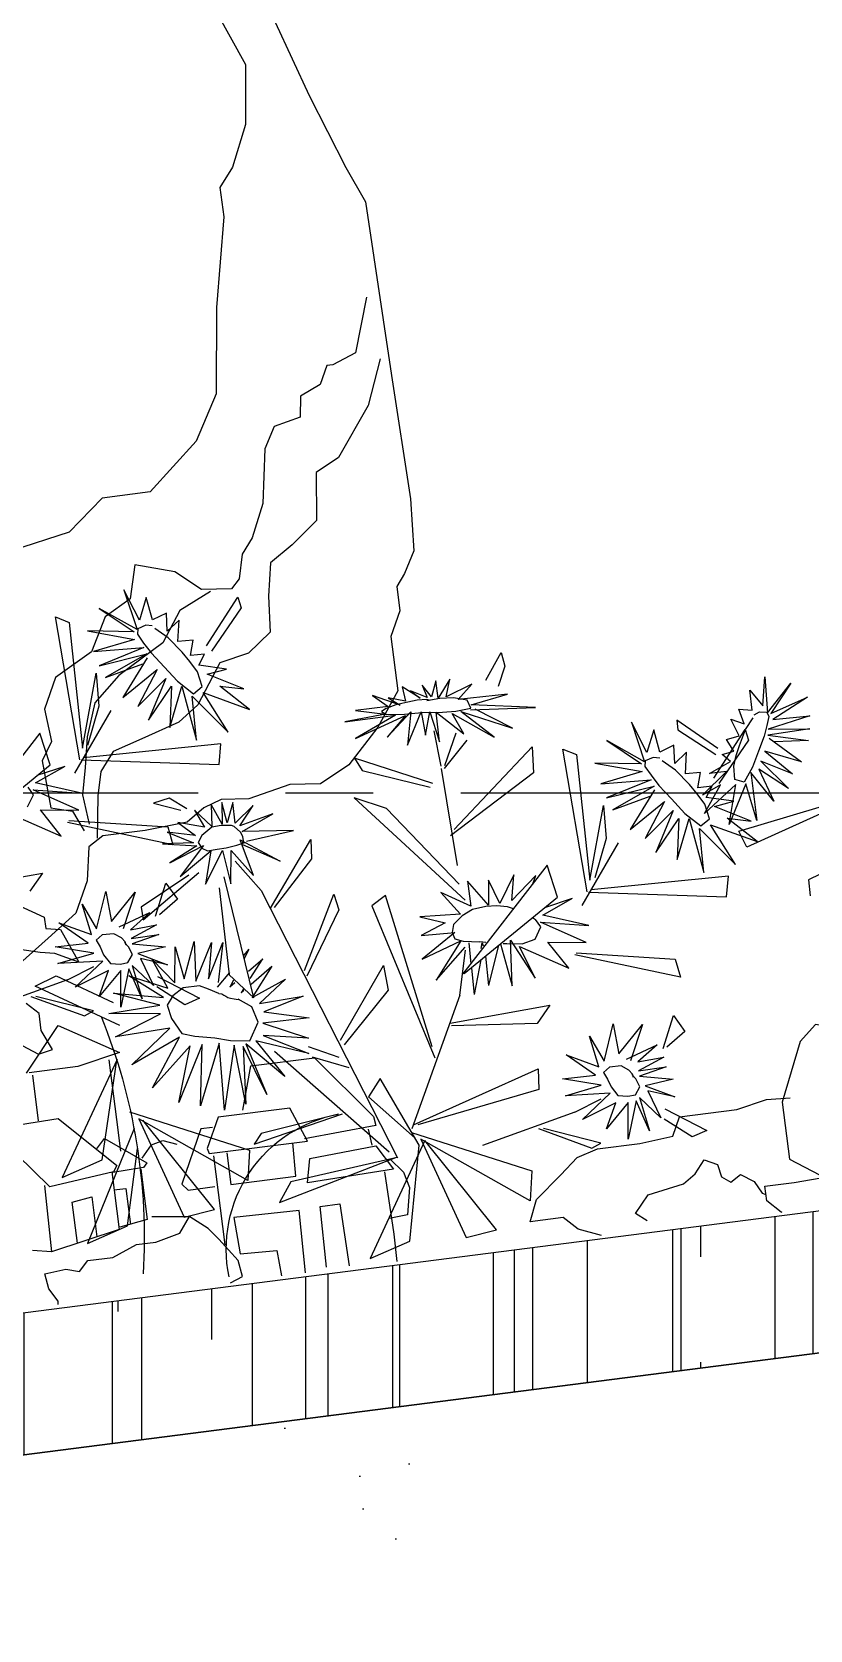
# Model space of a CAD drawing. Header units: inches. Extents: x 50027 to 54188, y -4291 to 1318.
# Drawn here: x 51527.34 to 51538.45, y -132.72 to -109.91 of the extents above; entities that cross this region are included whole.
import ezdxf

# ---------------------------------------------------------------- set-up
doc = ezdxf.new("R2010")
doc.units = ezdxf.units.IN
doc.linetypes.add('CENTER', pattern=[2, 1.25, -0.25, 0.25, -0.25])
doc.layers.add('3', color=7, linetype='Continuous', true_color=0x61993b)
doc.layers.add('4', color=7, linetype='Continuous', true_color=0x637d96)
for name, color, linetype in [('A-TYP-ST-Hatch', 8, 'Continuous'), ('AR-FLOWER', 93, 'Continuous'), ('BH', 3, 'Continuous'), ('ROAD CL', 251, 'CENTER'), ('SECTION', 8, 'Continuous')]:
    doc.layers.add(name, color=color, linetype=linetype)

# ---------------------------------------------------------------- blocks, each defined once
blk = doc.blocks.new('A$C054A269F')
at = {"layer": '3'}
for points in [[(422.53, 186.65), (419.27, 178.5), (412.74, 169.81), (408.39, 167.63), (407.3, 158.94), (402.41, 155.13), (398.05, 152.41), (396.97, 146.43), (396.42, 139.91), (392.07, 136.65), (386.63, 135.56), (381.74, 128.5), (377.93, 125.78), (370.86, 123.61), (365.42, 121.98), (362.7, 118.71), (361.61, 114.37), (360.52, 106.76)], [(386.63, 148.61), (380.65, 145.89), (376.84, 140.46), (368.14, 135.56), (363.24, 131.22), (361.07, 125.24), (359.98, 119.8), (358.89, 114.91), (359.44, 109.47)], [(345.01, 96.36), (349.2, 93.75), (349.2, 91.66), (351.81, 91.13), (354.42, 84.86), (350.24, 86.95), (347.63, 87.48), (343.97, 88.52)], [(341.35, 71.81), (345.01, 69.19), (347.63, 69.72), (346.06, 73.37), (346.06, 76.51), (343.97, 78.6)], [(342.4, 66.06), (349.2, 73.89), (359.65, 67.63), (351.81, 66.06), (342.92, 66.06)], [(343.45, 65.54), (343.45, 57.18)], [(357.56, 66.58), (357.56, 55.61), (357.56, 49.87)], [(380.55, 54.43), (382.99, 62.22), (394.68, 62.22), (403.93, 50.3), (404.17, 48.59), (391.02, 47.86)], [(332.37, 49.44), (335.88, 56.8), (347.1, 57.15), (356.56, 47.34), (355.86, 46.29), (344.01, 45.01), (336.22, 54.88), (333.07, 48.04)], [(488.38, 29.16), (487.99, 40.03), (488.38, 55.93), (485.66, 56.71), (482.55, 53.99), (477.9, 43.52), (477.9, 33.04), (482.94, 29.55), (486.82, 29.16)], [(375.93, 53.7), (373.25, 48.35), (373.49, 47.38), (391.51, 47.38), (389.08, 53.7), (375.93, 53.7)], [(376.66, 47.13), (376.66, 41.29), (388.59, 41.29), (388.83, 47.38)], [(343.06, 45.43), (342.81, 33.26)], [(391.51, 44.21), (403.69, 44.94), (406.36, 40.32), (390.54, 39.83), (391.51, 44.21)], [(347.68, 34.24), (347.68, 41.78), (351.34, 42.27), (351.34, 34.97)], [(355.48, 43), (357.67, 43), (357.67, 36.43)], [(404.66, 40.08), (404.9, 28.64), (404.79, 23.63)], [(388.13, 23.68), (388.39, 35.05), (376.49, 35.31), (376.75, 28.59), (383.47, 28.34), (383.73, 23.68)], [(392.01, 24.2), (392.27, 35.31), (395.89, 35.31), (396.14, 23.94)]]:
    blk.add_lwpolyline(points, dxfattribs=at)
at = {"layer": '4'}
for points in [[(409.09, 256.74), (415.73, 235.72), (420.71, 221.89), (423.48, 215.25), (424.17, 183.38), (424.73, 160.7), (424.17, 151.29), (421.96, 147.42), (420.3, 145.21), (420.3, 140.78), (418.08, 136.36), (418.08, 126.4), (413.66, 120.32), (407.57, 114.23), (402.03, 111.46), (396.49, 112.02), (388.74, 110.36), (383.76, 110.91), (380.44, 109.81), (377.12, 107.59), (369.37, 107.04), (361.62, 107.04), (358.85, 105.38), (357.74, 99.29), (354.98, 93.76), (349.44, 89.89), (340.58, 83.81)], [(386.78, 291.95), (388.8, 278.47), (394.87, 267.01), (400.95, 252.85), (404.99, 242.74), (403.64, 231.96), (400.27, 224.54), (397.57, 221.17), (397.57, 215.78), (394.2, 199.6), (392.18, 184.1), (387.46, 176.01), (378.01, 167.93), (369.24, 167.93), (362.5, 162.53), (351.71, 160.51), (342.26, 161.86), (333.5, 153.77), (331.47, 138.94), (333.5, 128.83), (335.52, 120.74), (326.08, 111.31)], [(421.44, 198.07), (418.18, 188.29), (413.83, 186.65), (412.74, 186.65), (411.11, 183.39), (407.3, 181.76), (406.76, 177.96), (401.86, 176.87), (399.69, 173.07), (398.05, 163.28), (395.33, 157.3), (393.16, 154.59), (392.07, 150.24), (390.44, 148.61), (385, 149.15), (380.65, 152.96), (373.58, 155.13), (371.95, 149.15), (367.05, 146.43), (363.79, 140.46), (356.72, 136.65), (354, 131.22), (354.54, 125.24), (352.37, 121.98), (352.91, 113.28), (356.72, 112.19), (358.35, 108.39)], [(353.28, 50.78), (354.99, 52.49), (362.05, 47.13), (361.32, 46.4), (355.72, 46.16)], [(361.32, 48.11), (363.27, 50.3), (365.46, 50.78), (367.89, 49.81)], [(374.71, 52), (372.52, 52), (367.89, 42.51), (368.87, 41.29), (373.74, 41.29)], [(374.22, 46.89), (374.22, 30.59)], [(402.71, 48.11), (402.96, 45.19)], [(355.51, 46.29), (355.51, 35.78), (342.81, 33.26)], [(360.83, 46.16), (360.83, 36.91), (355.72, 36.18)], [(442.28, 23.63), (438.21, 25.32), (435.81, 27.72), (429.72, 27.72), (431.38, 31.59), (436.37, 35.47), (439.69, 38.23), (443.56, 39.34), (451.31, 39.34), (457.4, 39.89), (459.06, 43.21), (469.58, 43.21), (475.12, 44.32), (479.42, 44.08)], [(405.88, 42.27), (408.07, 39.59), (408.8, 36.67), (407.82, 31.8), (404.42, 31.56)], [(342.8, 23.63), (342.89, 24.22), (341.49, 26.67), (341.14, 29.47), (344.99, 29.83), (347.45, 29.12), (349.2, 30.88), (353.76, 30.88), (358.32, 32.63), (361.82, 32.63), (366.38, 33.68), (368.48, 36.48)], [(374.37, 23.63), (376.69, 24.47), (376.27, 27.46), (373.27, 31.74), (371.56, 33.88), (368.56, 36.44), (361.71, 37.3)], [(450.86, 25.22), (448.92, 26.78), (451.64, 29.88), (458.24, 31.04), (460.57, 32.59), (462.51, 34.92), (464.84, 33.76), (465.23, 31.43), (466.78, 30.27), (468.72, 31.43), (471.05, 29.88), (472.21, 27.55), (472.85, 27.27)], [(342.81, 33.26), (339.41, 33.99)], [(472.85, 28.78), (478.22, 28.76), (486.39, 29.12), (493.42, 29.94), (496.14, 31.1), (501.96, 31.88), (505.07, 31.88), (506.62, 30.33), (506.23, 27.23), (503.18, 23.63)], [(475.37, 23.63), (475.18, 23.73), (472.85, 26.06), (472.85, 28.78)]]:
    blk.add_lwpolyline(points, dxfattribs=at)
blk = doc.blocks.new('FLOWER1')
at = {"color": 221, "linetype": 'Continuous'}
for p, q in [((350.05, 228.81, -66458.41), (354.11, 240.45, -66458.41)), ((354.11, 240.45, -66458.41), (351.32, 225.5, -66458.41)), ((345.33, 228.26, -66458.41), (346.45, 236.55, -66458.41)), ((346.45, 236.55, -66458.41), (350.05, 228.81, -66458.41)), ((351.32, 225.5, -66458.41), (363.87, 235.01, -66458.41)), ((363.87, 235.01, -66458.41), (352.53, 224.9, -66458.41)), ((335.72, 226.86, -66458.41), (340.56, 223.46, -66458.41)), ((337.25, 219.19, -66458.41), (335.72, 226.86, -66458.41)), ((339.94, 230.03, -66458.41), (345.33, 228.26, -66458.41)), ((340.56, 223.46, -66458.41), (339.94, 230.03, -66458.41)), ((352.53, 224.9, -66458.41), (369.26, 227.5, -66458.41)), ((369.26, 227.5, -66458.41), (352.71, 222.12, -66458.41)), ((352.71, 222.12, -66458.41), (368.13, 219.77, -66458.41)), ((331.75, 218.95, -66458.41), (337.25, 219.19, -66458.41)), ((333.49, 213.54, -66458.41), (331.75, 218.95, -66458.41)), ((349, 216.28, -66458.41), (365.04, 209.84, -66458.41)), ((366.71, 214.39, -66458.41), (349, 216.28, -66458.41)), ((349.14, 214.94, -66458.41), (359.8, 201.88, -66458.41)), ((368.13, 219.77, -66458.41), (349.82, 218.77, -66458.41)), ((349.82, 218.77, -66458.41), (366.71, 214.39, -66458.41)), ((321.16, 206.95, -66458.41), (330.94, 209.66, -66458.41)), ((328.28, 213.42, -66458.41), (333.49, 213.54, -66458.41)), ((330.94, 209.66, -66458.41), (328.28, 213.42, -66458.41)), ((346.05, 210.23, -66458.41), (354.85, 197.91, -66458.41)), ((359.8, 201.88, -66458.41), (346.05, 210.23, -66458.41)), ((365.04, 209.84, -66458.41), (350.98, 212.94, -66458.41)), ((315.96, 198.99, -66458.41), (328.33, 206.01, -66458.41)), ((328.33, 206.01, -66458.41), (321.16, 206.95, -66458.41)), ((338.1, 202.95, -66458.41), (335.42, 182.83, -66458.41)), ((344.41, 188.8, -66458.41), (338.1, 202.95, -66458.41)), ((341.73, 203.51, -66458.41), (344.41, 188.8, -66458.41)), ((351.68, 192.39, -66458.41), (341.73, 203.51, -66458.41)), ((343.41, 206.57, -66458.41), (351.68, 192.39, -66458.41)), ((354.85, 197.91, -66458.41), (343.41, 206.57, -66458.41)), ((314.83, 191.31, -66458.41), (324.43, 201.19, -66458.41)), ((330.74, 199.67, -66458.41), (314.83, 191.31, -66458.41)), ((324.43, 201.19, -66458.41), (315.96, 198.99, -66458.41)), ((323.68, 184.21, -66458.41), (330.74, 199.67, -66458.41)), ((334.88, 198.92, -66458.41), (323.68, 184.21, -66458.41)), ((335.42, 182.83, -66458.41), (334.88, 198.92, -66458.41)), ((241.49, 192.28, -66458.41), (246.59, 186.06, -66458.41)), ((243.58, 186.15, -66458.41), (241.49, 192.28, -66458.41)), ((246.52, 192.39, -66458.41), (248.86, 186.89, -66458.41)), ((246.59, 186.06, -66458.41), (246.52, 192.39, -66458.41)), ((248.86, 186.89, -66458.41), (251.61, 191.53, -66458.41)), ((251.61, 191.53, -66458.41), (250.44, 186.82, -66458.41)), ((252.98, 186.98, -66458.41), (258.9, 191.91, -66458.41)), ((258.9, 191.91, -66458.41), (258.48, 186.61, -66458.41)), ((233.84, 189.41, -66458.41), (243.58, 186.15, -66458.41)), ((239.47, 184.58, -66458.41), (233.84, 189.41, -66458.41)), ((250.44, 186.82, -66458.41), (256.11, 190.11, -66458.41)), ((256.11, 190.11, -66458.41), (252.98, 186.98, -66458.41)), ((258.48, 186.61, -66458.41), (264.48, 188.66, -66458.41)), ((260.6, 185.47, -66458.41), (269.99, 190.21, -66458.41)), ((264.48, 188.66, -66458.41), (260.6, 185.47, -66458.41)), ((269.99, 190.21, -66458.41), (264.91, 185.52, -66458.41)), ((264.91, 185.52, -66458.41), (276.83, 185.75, -66458.41)), ((276.83, 185.75, -66458.41), (266.24, 182.97, -66458.41)), ((212.06, 177.88, -66458.41), (235.05, 182.04, -66458.41)), ((235.48, 180.3, -66458.41), (212.06, 177.88, -66458.41)), ((221.37, 171.61, -66458.41), (233.86, 180.37, -66458.41)), ((239.1, 180.12, -66458.41), (221.37, 171.61, -66458.41)), ((221.42, 184.06, -66458.41), (239.47, 184.58, -66458.41)), ((235.05, 182.04, -66458.41), (221.42, 184.06, -66458.41)), ((228.41, 169.36, -66458.41), (239.1, 180.12, -66458.41)), ((242.35, 179.86, -66458.41), (228.41, 169.36, -66458.41)), ((247.95, 181.13, -66458.41), (239.05, 172.05, -66458.41)), ((239.05, 172.05, -66458.41), (242.35, 179.86, -66458.41)), ((248.26, 170.39, -66458.41), (247.95, 181.13, -66458.41)), ((250.28, 181.59, -66458.41), (248.26, 170.39, -66458.41)), ((252.98, 173.41, -66458.41), (250.28, 181.59, -66458.41)), ((253.37, 181.97, -66458.41), (252.98, 173.41, -66458.41)), ((259.9, 170.73, -66458.41), (253.37, 181.97, -66458.41)), ((266.78, 174.53, -66458.41), (257.04, 182.54, -66458.41)), ((257.04, 182.54, -66458.41), (259.9, 170.73, -66458.41)), ((259.19, 181.44, -66458.41), (266.78, 174.53, -66458.41)), ((278.25, 175.61, -66458.41), (259.19, 181.44, -66458.41)), ((281.27, 182.23, -66458.41), (262.67, 182.04, -66458.41)), ((262.67, 182.04, -66458.41), (278.25, 175.61, -66458.41)), ((266.24, 182.97, -66458.41), (281.27, 182.23, -66458.41)), ((394.35, 178.1, -66458.41), (383.9, 180.02, -66458.41)), ((395.4, 175.42, -66458.41), (383.9, 180.02, -66458.41)), ((379.39, 169.51, -66458.41), (395.4, 175.42, -66458.41)), ((396.52, 173.08, -66458.41), (379.39, 169.51, -66458.41)), ((381.16, 163.54, -66458.41), (396.52, 173.08, -66458.41)), ((169.57, 155.8, -66458.41), (170.69, 164.09, -66458.41)), ((170.69, 164.09, -66458.41), (174.29, 156.35, -66458.41)), ((174.29, 156.35, -66458.41), (178.34, 167.99, -66458.41)), ((178.34, 167.99, -66458.41), (175.56, 153.05, -66458.41)), ((175.56, 153.05, -66458.41), (188.11, 162.55, -66458.41)), ((188.11, 162.55, -66458.41), (176.77, 152.45, -66458.41)), ((394.93, 165.54, -66458.41), (381.16, 163.54, -66458.41)), ((388.72, 155.09, -66458.41), (394.93, 165.54, -66458.41)), ((405.38, 165.28, -66458.41), (388.72, 155.09, -66458.41)), ((164.18, 157.57, -66458.41), (169.57, 155.8, -66458.41)), ((164.8, 151, -66458.41), (164.18, 157.57, -66458.41)), ((318.3, 156.67, -66458.41), (325.63, 151.22, -66458.41)), ((324.07, 150.03, -66458.41), (318.3, 156.67, -66458.41)), ((325.5, 158.72, -66458.41), (328.48, 151.68, -66458.41)), ((325.63, 151.22, -66458.41), (325.5, 158.72, -66458.41)), ((328.48, 151.68, -66458.41), (329.36, 159.2, -66458.41)), ((329.36, 159.2, -66458.41), (330.41, 151.45, -66458.41)), ((330.41, 151.45, -66458.41), (333.36, 159, -66458.41)), ((333.36, 159, -66458.41), (334.16, 151.09, -66458.41)), ((334.16, 151.09, -66458.41), (339.64, 157.81, -66458.41)), ((339.64, 157.81, -66458.41), (336.85, 151.21, -66458.41)), ((159.96, 154.4, -66458.41), (164.8, 151, -66458.41)), ((161.49, 146.74, -66458.41), (159.96, 154.4, -66458.41)), ((176.77, 152.45, -66458.41), (193.5, 155.05, -66458.41)), ((193.5, 155.05, -66458.41), (176.95, 149.66, -66458.41)), ((311.67, 152.7, -66458.41), (324.07, 150.03, -66458.41)), ((323.53, 147.8, -66458.41), (311.67, 152.7, -66458.41)), ((336.85, 151.21, -66458.41), (346.18, 154.26, -66458.41)), ((346.18, 154.26, -66458.41), (340.46, 148.74, -66458.41)), ((340.46, 148.74, -66458.41), (350.55, 151.24, -66458.41)), ((350.55, 151.24, -66458.41), (341.59, 146.21, -66458.41)), ((155.99, 146.5, -66458.41), (161.49, 146.74, -66458.41)), ((157.72, 141.09, -66458.41), (155.99, 146.5, -66458.41)), ((192.37, 147.32, -66458.41), (174.06, 146.32, -66458.41)), ((174.06, 146.32, -66458.41), (190.95, 141.94, -66458.41)), ((176.95, 149.66, -66458.41), (192.37, 147.32, -66458.41)), ((305.09, 145.62, -66458.41), (323.53, 147.8, -66458.41)), ((322.43, 144.08, -66458.41), (305.09, 145.62, -66458.41)), ((324.62, 144.9, -66458.41), (311.29, 135.29, -66458.41)), ((321.65, 131.43, -66458.41), (324.62, 144.9, -66458.41)), ((352.77, 147.31, -66458.41), (340.49, 144.87, -66458.41)), ((340.49, 144.87, -66458.41), (351.11, 140.1, -66458.41)), ((341.59, 146.21, -66458.41), (352.77, 147.31, -66458.41)), ((152.52, 140.96, -66458.41), (157.72, 141.09, -66458.41)), ((155.17, 137.21, -66458.41), (152.52, 140.96, -66458.41)), ((173.24, 143.83, -66458.41), (189.27, 137.38, -66458.41)), ((190.95, 141.94, -66458.41), (173.24, 143.83, -66458.41)), ((173.38, 142.49, -66458.41), (184.04, 129.42, -66458.41)), ((189.27, 137.38, -66458.41), (175.22, 140.49, -66458.41)), ((311.29, 135.29, -66458.41), (323.98, 142.98, -66458.41)), ((328.37, 141.55, -66458.41), (321.65, 131.43, -66458.41)), ((323.93, 143.59, -66458.41), (323.49, 144.39, -66458.41)), ((330.19, 129.62, -66458.41), (328.37, 141.55, -66458.41)), ((331.57, 141.94, -66458.41), (330.19, 129.62, -66458.41)), ((339.3, 130.75, -66458.41), (331.57, 141.94, -66458.41)), ((335.73, 142.4, -66458.41), (339.3, 130.75, -66458.41)), ((348, 134.69, -66458.41), (335.73, 142.4, -66458.41)), ((338.07, 144.73, -66458.41), (348, 134.69, -66458.41)), ((351.11, 140.1, -66458.41), (338.07, 144.73, -66458.41)), ((140.2, 126.54, -66458.41), (152.57, 133.55, -66458.41)), ((145.4, 134.49, -66458.41), (155.17, 137.21, -66458.41)), ((152.57, 133.55, -66458.41), (145.4, 134.49, -66458.41)), ((167.65, 134.12, -66458.41), (175.92, 119.94, -66458.41)), ((179.09, 125.45, -66458.41), (167.65, 134.12, -66458.41)), ((170.29, 137.77, -66458.41), (179.09, 125.45, -66458.41)), ((184.04, 129.42, -66458.41), (170.29, 137.77, -66458.41)), ((319.56, 125.66, -66458.41), (327.52, 137.56, -66458.41)), ((139.07, 118.85, -66458.41), (148.66, 128.73, -66458.41)), ((148.66, 128.73, -66458.41), (140.2, 126.54, -66458.41)), ((162.34, 130.49, -66458.41), (159.66, 110.38, -66458.41)), ((168.65, 116.35, -66458.41), (162.34, 130.49, -66458.41)), ((165.97, 131.05, -66458.41), (168.65, 116.35, -66458.41)), ((175.92, 119.94, -66458.41), (165.97, 131.05, -66458.41)), ((365, 131.25, -66458.41), (371.05, 118.73, -66458.41)), ((374.87, 121.87, -66458.41), (365, 131.25, -66458.41)), ((375.48, 132.95, -66458.41), (374.87, 121.87, -66458.41)), ((380.6, 119.98, -66458.41), (375.48, 132.95, -66458.41)), ((384.57, 129.62, -66458.41), (380.6, 119.98, -66458.41)), ((382.76, 118.25, -66458.41), (384.57, 129.62, -66458.41)), ((154.97, 127.22, -66458.41), (139.07, 118.85, -66458.41)), ((147.92, 111.75, -66458.41), (154.97, 127.22, -66458.41)), ((159.12, 126.47, -66458.41), (147.92, 111.75, -66458.41)), ((159.66, 110.38, -66458.41), (159.12, 126.47, -66458.41)), ((360.7, 123.23, -66458.41), (368.52, 118.03, -66458.41)), ((372.4, 119.59, -66458.41), (360.7, 123.23, -66458.41)), ((393.89, 124.1, -66458.41), (382.76, 118.25, -66458.41)), ((384.36, 115.35, -66458.41), (393.89, 124.1, -66458.41)), ((221.74, 114.74, -66458.41), (220.16, 117.54, -66458.41)), ((220.16, 117.54, -66458.41), (230.1, 109.83, -66458.41)), ((228.05, 118.9, -66458.41), (234.54, 109.24, -66458.41)), ((230.1, 109.83, -66458.41), (228.05, 118.9, -66458.41)), ((234.54, 109.24, -66458.41), (237.45, 118.19, -66458.41)), ((237.45, 118.19, -66458.41), (238.63, 109.19, -66458.41)), ((238.63, 109.19, -66458.41), (245.05, 118.87, -66458.41)), ((245.05, 118.87, -66458.41), (245.08, 109.74, -66458.41)), ((245.08, 109.74, -66458.41), (255.21, 116.11, -66458.41)), ((255.21, 116.11, -66458.41), (249.13, 107.39, -66458.41)), ((358.88, 118.48, -66458.41), (368.66, 114.83, -66458.41)), ((368.52, 118.03, -66458.41), (358.88, 118.48, -66458.41)), ((346.16, 110.64, -66458.41), (347.57, 96.37, -66458.41)), ((351.63, 97.75, -66458.41), (346.16, 110.64, -66458.41)), ((368.61, 112.87, -66458.41), (356.69, 110.18, -66458.41)), ((356.69, 110.18, -66458.41), (367.03, 109.09, -66458.41)), ((358.55, 114.93, -66458.41), (368.61, 112.87, -66458.41)), ((368.66, 114.83, -66458.41), (358.55, 114.93, -66458.41)), ((382.78, 111.45, -66458.41), (396.37, 115.65, -66458.41)), ((396.19, 109.46, -66458.41), (382.78, 111.45, -66458.41)), ((396.37, 115.65, -66458.41), (384.36, 115.35, -66458.41)), ((218.59, 105.65, -66458.41), (208.14, 107.57, -66458.41)), ((219.64, 102.96, -66458.41), (208.14, 107.57, -66458.41)), ((249.13, 107.39, -66458.41), (263.91, 108.4, -66458.41)), ((263.91, 108.4, -66458.41), (255.06, 105.01, -66458.41)), ((255.06, 105.01, -66458.41), (264.36, 101.63, -66458.41)), ((329.05, 101.98, -66458.41), (326.78, 105.22, -66458.41)), ((329.1, 103.14, -66458.41), (326.78, 105.22, -66458.41)), ((335.99, 108.9, -66458.41), (339.62, 94.81, -66458.41)), ((342.84, 96.57, -66458.41), (335.99, 108.9, -66458.41)), ((339.96, 109.4, -66458.41), (342.84, 96.57, -66458.41)), ((347.57, 96.37, -66458.41), (339.96, 109.4, -66458.41)), ((353.24, 109.73, -66458.41), (351.63, 97.75, -66458.41)), ((355.21, 96.77, -66458.41), (353.24, 109.73, -66458.41)), ((362.18, 106.33, -66458.41), (355.21, 96.77, -66458.41)), ((367.03, 109.09, -66458.41), (356.89, 103.64, -66458.41)), ((356.89, 103.64, -66458.41), (366.31, 107.2, -66458.41)), ((357.97, 95.16, -66458.41), (362.18, 106.33, -66458.41)), ((366.31, 107.2, -66458.41), (362.95, 96.86, -66458.41)), ((362.95, 96.86, -66458.41), (369.62, 105.13, -66458.41)), ((369.62, 105.13, -66458.41), (367.69, 92.68, -66458.41)), ((378.35, 104.48, -66458.41), (391.23, 100.12, -66458.41)), ((383.05, 95.58, -66458.41), (378.35, 104.48, -66458.41)), ((380, 108.14, -66458.41), (396.19, 109.46, -66458.41)), ((391.23, 100.12, -66458.41), (380, 108.14, -66458.41)), ((203.62, 97.06, -66458.41), (219.64, 102.96, -66458.41)), ((220.76, 100.63, -66458.41), (203.62, 97.06, -66458.41)), ((205.4, 91.09, -66458.41), (220.76, 100.63, -66458.41)), ((264.36, 101.63, -66458.41), (252.14, 101.05, -66458.41)), ((252.14, 101.05, -66458.41), (265.1, 93.11, -66458.41)), ((327.85, 94.61, -66458.41), (322.33, 101.03, -66458.41)), ((328.1, 97.35, -66458.41), (322.33, 101.03, -66458.41)), ((371.38, 101.62, -66458.41), (357.97, 95.16, -66458.41)), ((359.94, 92.03, -66458.41), (371.38, 101.62, -66458.41)), ((367.69, 92.68, -66458.41), (371.02, 104.1, -66458.41)), ((371.02, 104.1, -66458.41), (375.76, 90.72, -66458.41)), ((373.93, 103.89, -66458.41), (383.05, 95.58, -66458.41)), ((375.76, 90.72, -66458.41), (373.93, 103.89, -66458.41)), ((219.17, 93.09, -66458.41), (205.4, 91.09, -66458.41)), ((212.96, 82.63, -66458.41), (219.17, 93.09, -66458.41)), ((229.62, 92.83, -66458.41), (212.96, 82.63, -66458.41)), ((232.52, 95.62, -66458.41), (225.49, 80.76, -66458.41)), ((225.49, 80.76, -66458.41), (229.62, 92.83, -66458.41)), ((234.17, 79.15, -66458.41), (232.52, 95.62, -66458.41)), ((236.25, 94.82, -66458.41), (234.17, 79.15, -66458.41)), ((237.04, 94.34, -66458.41), (242.67, 80.42, -66458.41)), ((242.84, 96.08, -66458.41), (242.6, 94.88, -66458.41)), ((243.38, 93.98, -66458.41), (242.84, 96.08, -66458.41)), ((247.76, 89.08, -66458.41), (247.45, 96.64, -66458.41)), ((253.37, 78.34, -66458.41), (249.09, 94.21, -66458.41)), ((261.2, 84.89, -66458.41), (249.13, 95.28, -66458.41)), ((250.36, 97.79, -66458.41), (261.2, 84.89, -66458.41)), ((265.1, 93.11, -66458.41), (250.36, 97.79, -66458.41)), ((327.81, 92.59, -66458.41), (319.47, 98.03, -66458.41)), ((319.47, 98.03, -66458.41), (328.09, 87.73, -66458.41)), ((333.56, 93.87, -66458.41), (335.63, 92.54, -66458.41)), ((333.99, 94.89, -66458.41), (335.63, 92.54, -66458.41)), ((335.07, 97.77, -66458.41), (340.21, 93.15, -66458.41)), ((377.65, 96.12, -66458.41), (359.94, 92.03, -66458.41)), ((361.67, 89.45, -66458.41), (377.65, 96.12, -66458.41)), ((242.3, 91.11, -66458.41), (242.67, 80.42, -66458.41)), ((244.17, 89.96, -66458.41), (248.23, 77.91, -66458.41)), ((247.83, 87.43, -66458.41), (248.23, 77.91, -66458.41)), ((315.27, 92.6, -66458.41), (325.74, 85.22, -66458.41)), ((328.09, 87.73, -66458.41), (315.27, 92.6, -66458.41)), ((330.74, 90.68, -66458.41), (331.82, 89.98, -66458.41)), ((330.76, 91.22, -66458.41), (331.82, 89.98, -66458.41)), ((380.43, 89.02, -66458.41), (361.67, 89.45, -66458.41)), ((361.81, 86.31, -66458.41), (380.43, 89.02, -66458.41)), ((324.62, 82.04, -66458.41), (308.61, 77.64, -66458.41)), ((309.67, 85.67, -66458.41), (324.62, 82.04, -66458.41)), ((325.74, 85.22, -66458.41), (309.67, 85.67, -66458.41)), ((379.08, 80.27, -66458.41), (361.81, 86.31, -66458.41)), ((308.61, 77.64, -66458.41), (325.55, 77.95, -66458.41)), ((325.55, 77.95, -66458.41), (309.84, 70.36, -66458.41)), ((356.13, 77.04, -66458.41), (374.65, 69.4, -66458.41)), ((368.35, 60.21, -66458.41), (356.13, 77.04, -66458.41)), ((359.15, 80.68, -66458.41), (379.08, 80.27, -66458.41)), ((374.65, 69.4, -66458.41), (359.15, 80.68, -66458.41)), ((309.84, 70.36, -66458.41), (326.04, 73.51, -66458.41)), ((326.04, 73.51, -66458.41), (310.52, 64.8, -66458.41)), ((310.52, 64.8, -66458.41), (328.9, 71.97, -66458.41)), ((328.9, 71.97, -66458.41), (320.21, 57.74, -66458.41)), ((320.21, 57.74, -66458.41), (332.61, 71.37, -66458.41)), ((332.61, 71.37, -66458.41), (327.6, 52.13, -66458.41)), ((327.6, 52.13, -66458.41), (333.79, 70.52, -66458.41)), ((333.79, 70.52, -66458.41), (335.66, 49.66, -66458.41)), ((335.66, 49.66, -66458.41), (336.86, 71.45, -66458.41)), ((336.86, 71.45, -66458.41), (343.61, 48.58, -66458.41)), ((342.24, 72.88, -66458.41), (351.98, 51.37, -66458.41)), ((343.61, 48.58, -66458.41), (342.24, 72.88, -66458.41)), ((348.4, 73.29, -66458.41), (359.63, 53.54, -66458.41)), ((351.98, 51.37, -66458.41), (348.4, 73.29, -66458.41)), ((352.75, 73.44, -66458.41), (368.35, 60.21, -66458.41)), ((359.63, 53.54, -66458.41), (352.75, 73.44, -66458.41)), ((189.24, 58.8, -66458.41), (195.29, 46.28, -66458.41)), ((199.11, 49.41, -66458.41), (189.24, 58.8, -66458.41)), ((199.72, 60.5, -66458.41), (199.11, 49.41, -66458.41)), ((204.84, 47.52, -66458.41), (199.72, 60.5, -66458.41)), ((208.81, 57.17, -66458.41), (204.84, 47.52, -66458.41)), ((207, 45.8, -66458.41), (208.81, 57.17, -66458.41)), ((184.94, 50.77, -66458.41), (192.75, 45.58, -66458.41)), ((196.64, 47.14, -66458.41), (184.94, 50.77, -66458.41)), ((218.12, 51.65, -66458.41), (207, 45.8, -66458.41)), ((208.6, 42.9, -66458.41), (218.12, 51.65, -66458.41)), ((182.79, 42.47, -66458.41), (192.85, 40.41, -66458.41)), ((192.9, 42.37, -66458.41), (182.79, 42.47, -66458.41)), ((183.12, 46.03, -66458.41), (192.9, 42.37, -66458.41)), ((192.75, 45.58, -66458.41), (183.12, 46.03, -66458.41)), ((207.02, 38.99, -66458.41), (220.61, 43.2, -66458.41)), ((220.61, 43.2, -66458.41), (208.6, 42.9, -66458.41)), ((192.85, 40.41, -66458.41), (180.92, 37.72, -66458.41)), ((180.92, 37.72, -66458.41), (191.26, 36.63, -66458.41)), ((191.26, 36.63, -66458.41), (181.13, 31.18, -66458.41)), ((204.23, 35.69, -66458.41), (220.43, 37.01, -66458.41)), ((215.47, 27.67, -66458.41), (204.23, 35.69, -66458.41)), ((220.43, 37.01, -66458.41), (207.02, 38.99, -66458.41)), ((181.13, 31.18, -66458.41), (190.55, 34.75, -66458.41)), ((190.55, 34.75, -66458.41), (187.19, 24.4, -66458.41)), ((187.19, 24.4, -66458.41), (193.86, 32.67, -66458.41)), ((193.86, 32.67, -66458.41), (191.93, 20.23, -66458.41)), ((191.93, 20.23, -66458.41), (195.25, 31.65, -66458.41)), ((195.25, 31.65, -66458.41), (200, 18.27, -66458.41)), ((198.17, 31.43, -66458.41), (207.29, 23.12, -66458.41)), ((200, 18.27, -66458.41), (198.17, 31.43, -66458.41)), ((202.59, 32.03, -66458.41), (215.47, 27.67, -66458.41)), ((207.29, 23.12, -66458.41), (202.59, 32.03, -66458.41))]:
    blk.add_line(p, q, dxfattribs=at)
at = {"color": 86, "linetype": 'Continuous'}
for p, q in [((313.61, 232.19, -66458.41), (312.9, 228.23, -66458.41)), ((327.24, 216.23, -66458.41), (313.61, 232.19, -66458.41)), ((380.03, 234.07, -66458.41), (375.36, 231.43, -66458.41)), ((378.31, 181.6, -66458.41), (380.03, 234.07, -66458.41)), ((312.9, 228.23, -66458.41), (325.73, 214.09, -66458.41)), ((375.36, 231.43, -66458.41), (376.78, 185.64, -66458.41)), ((368.24, 211.9, -66458.41), (368.82, 199.84, -66458.41)), ((376.78, 185.64, -66458.41), (368.24, 211.9, -66458.41)), ((221.64, 199.35, -66458.41), (221.07, 194.26, -66458.41)), ((228.55, 190.17, -66458.41), (221.64, 199.35, -66458.41)), ((364.77, 197.7, -66458.41), (380.9, 177.01, -66458.41)), ((368.82, 199.84, -66458.41), (374.85, 186.31, -66458.41)), ((221.07, 194.26, -66458.41), (224.41, 187.26, -66458.41)), ((389.27, 181.22, -66458.41), (391.41, 193.14, -66458.41)), ((391.41, 193.14, -66458.41), (427.07, 158.31, -66458.41)), ((326.82, 180.38, -66458.41), (376.85, 182.11, -66458.41)), ((328.46, 173, -66458.41), (326.82, 180.38, -66458.41)), ((377.81, 181.43, -66458.41), (328.46, 173, -66458.41)), ((426.49, 158.39, -66458.41), (389.27, 181.22, -66458.41)), ((248.85, 161.54, -66458.41), (249.61, 174.53, -66458.41)), ((238.37, 169.56, -66458.41), (247.86, 160.46, -66458.41)), ((247.47, 161.62, -66458.41), (241.83, 172.79, -66458.41)), ((252.65, 155.72, -66458.41), (279.57, 168.59, -66458.41)), ((279.57, 168.59, -66458.41), (277.46, 163.82, -66458.41)), ((148.56, 154.19), (161.88, 166.42)), ((162.07, 162.96), (149.62, 152.21)), ((161.88, 166.42), (162.07, 162.96)), ((215.2, 163.97, -66458.41), (216.03, 154.52, -66458.41)), ((247.31, 138.15, -66458.41), (215.2, 163.97, -66458.41)), ((277.46, 163.82, -66458.41), (253.81, 154.48, -66458.41)), ((342.29, 158.64, -66458.41), (348.11, 163.44, -66458.41)), ((353.93, 162.38, -66458.41), (344.53, 158.5, -66458.41)), ((348.11, 163.44, -66458.41), (353.93, 162.38, -66458.41)), ((137.85, 159.74, -66458.41), (137.14, 155.78, -66458.41)), ((151.47, 143.77, -66458.41), (137.85, 159.74, -66458.41)), ((204.26, 161.61, -66458.41), (199.59, 158.98, -66458.41)), ((199.59, 158.98, -66458.41), (201.01, 113.19, -66458.41)), ((202.55, 109.14, -66458.41), (204.26, 161.61, -66458.41)), ((248.96, 160.73, -66458.41), (248.02, 125.09, -66458.41)), ((349.05, 146.41, -66458.41), (385.8, 159.6, -66458.41)), ((385.29, 160.32, -66458.41), (350.06, 153.11, -66458.41)), ((137.14, 155.78, -66458.41), (149.96, 141.64, -66458.41)), ((216.03, 154.52, -66458.41), (248.89, 136.07, -66458.41)), ((281.62, 154.36, -66458.41), (246.75, 112.14, -66458.41)), ((270.55, 148.94, -66458.41), (281.62, 154.36, -66458.41)), ((350.06, 153.11, -66458.41), (349.05, 146.41, -66458.41)), ((248.22, 118.27, -66458.41), (270.55, 148.94, -66458.41)), ((192.48, 139.45, -66458.41), (193.06, 127.39, -66458.41)), ((201.01, 113.19, -66458.41), (192.48, 139.45, -66458.41)), ((299.23, 141.61, -66458.41), (299.98, 134.61, -66458.41)), ((317.31, 118.68, -66458.41), (299.23, 141.61, -66458.41)), ((434.04, 141.15, -66458.41), (397.27, 142.71, -66458.41)), ((397.27, 142.71, -66458.41), (402.75, 136.83, -66458.41)), ((299.98, 134.61, -66458.41), (315.71, 118.99, -66458.41)), ((363.49, 120.93, -66458.41), (341.1, 135.28, -66458.41)), ((344.79, 134.81, -66458.41), (363.58, 125.61, -66458.41)), ((101.66, 129.72), (142.99, 117.34)), ((145.16, 123.48), (102.56, 130.2)), ((327.49, 87.56, -66458.41), (332.18, 132.44, -66458.41)), ((334.55, 128.78, -66458.41), (335.24, 96.99, -66458.41)), ((353.44, 133.01, -66458.41), (350.07, 126.69, -66458.41)), ((358.79, 121.63, -66458.41), (353.44, 133.01, -66458.41)), ((142.99, 117.34), (145.16, 123.48)), ((189.01, 125.24, -66458.41), (205.14, 104.55, -66458.41)), ((193.06, 127.39, -66458.41), (199.08, 113.86, -66458.41)), ((319.56, 125.66, -66458.41), (283.76, 22.94, -66458.41)), ((350.07, 126.69, -66458.41), (357.35, 121.96, -66458.41)), ((363.58, 125.61, -66458.41), (363.49, 120.93, -66458.41)), ((213.51, 108.77, -66458.41), (215.65, 120.68, -66458.41)), ((215.65, 120.68, -66458.41), (251.31, 85.86, -66458.41)), ((265.82, 61.15, -66458.41), (275.19, 117.8, -66458.41)), ((275.19, 117.8, -66458.41), (280.55, 114.75, -66458.41)), ((293.64, 120.81, -66458.41), (292.62, 114.93, -66458.41)), ((307.99, 94.81, -66458.41), (293.64, 120.81, -66458.41)), ((93.05, 112.44), (122.44, 102.59)), ((280.55, 114.75, -66458.41), (265.48, 57.02, -66458.41)), ((292.62, 114.93, -66458.41), (307.39, 92.68, -66458.41)), ((151.06, 107.92, -66458.41), (201.08, 109.66, -66458.41)), ((152.7, 100.55, -66458.41), (151.06, 107.92, -66458.41)), ((202.05, 108.98, -66458.41), (152.7, 100.55, -66458.41)), ((250.73, 85.94, -66458.41), (213.51, 108.77, -66458.41)), ((397.46, 105.16, -66458.41), (378.27, 92.7, -66458.41)), ((393.53, 103.14, -66458.41), (383.47, 106.58, -66458.41)), ((405.48, 102.5, -66458.41), (397.46, 105.16, -66458.41)), ((122.44, 102.59), (122.6, 96.75)), ((361.09, 99.86, -66458.41), (347.08, 90.07, -66458.41)), ((377, 84.21, -66458.41), (405.48, 102.5, -66458.41)), ((385.81, 90.75, -66458.41), (405.71, 98.72, -66458.41)), ((407.51, 98.99, -66458.41), (389.22, 89.31, -66458.41)), ((393.53, 103.14, -66458.41), (428.39, 95.63, -66458.41)), ((279.37, 92.72, -66458.41), (278.91, 83.6, -66458.41)), ((298.49, 68.09, -66458.41), (279.37, 92.72, -66458.41)), ((335.24, 96.99, -66458.41), (327.49, 87.56, -66458.41)), ((352.69, 88.43, -66458.41), (361.88, 96.2, -66458.41)), ((173.29, 73.96, -66458.41), (210.04, 87.15, -66458.41)), ((209.53, 87.87, -66458.41), (174.29, 80.66, -66458.41)), ((347.08, 90.07, -66458.41), (352.69, 88.43, -66458.41)), ((389.22, 89.31, -66458.41), (385.81, 90.75, -66458.41)), ((278.91, 83.6, -66458.41), (297.37, 66.12, -66458.41)), ((174.29, 80.66, -66458.41), (173.29, 73.96, -66458.41)), ((253.37, 78.34, -66458.41), (277.17, 32.7, -66458.41)), ((221.5, 70.26, -66458.41), (226.99, 64.38, -66458.41)), ((258.28, 68.7, -66458.41), (221.5, 70.26, -66458.41)), ((379.68, 72.05, -66458.41), (405.15, 32.41, -66458.41)), ((389.99, 36.72, -66458.41), (379.81, 71.85, -66458.41)), ((226.99, 64.38, -66458.41), (257.9, 67.78, -66458.41)), ((322.77, 67.33, -66458.41), (286.51, 25.48, -66458.41)), ((299.79, 61.83, -66458.41), (310.29, 67.18, -66458.41)), ((177.68, 60.55, -66458.41), (174.31, 54.24, -66458.41)), ((183.03, 49.17, -66458.41), (177.68, 60.55, -66458.41)), ((296.71, 57.62, -66458.41), (309.37, 63.26, -66458.41)), ((174.31, 54.24, -66458.41), (181.58, 49.5, -66458.41)), ((275.42, 26.45, -66458.41), (286.16, 52.26, -66458.41)), ((286.16, 52.26, -66458.41), (291.24, 46.35, -66458.41)), ((377.81, 52.62, -66458.41), (336.53, 32.96, -66458.41)), ((228.82, 48, -66458.41), (229.6, 40.49, -66458.41)), ((276.4, 34.03, -66458.41), (228.82, 48, -66458.41)), ((338.64, 22.15, -66458.41), (374.83, 49.74, -66458.41)), ((352.06, 13.42, -66458.41), (373.47, 49.01, -66458.41)), ((374.83, 49.74, -66458.41), (363.38, 12.16, -66458.41)), ((376.99, 46.47, -66458.41), (399.3, 7.46, -66458.41)), ((291.24, 46.35, -66458.41), (276.43, 29.12, -66458.41)), ((334.57, 34.89, -66458.41), (301.31, 41.51, -66458.41)), ((302.78, 41.57, -66458.41), (331.56, 38.37, -66458.41)), ((229.6, 40.49, -66458.41), (274.9, 33.85, -66458.41)), ((331.56, 38.37, -66458.41), (334.57, 34.89, -66458.41)), ((384.14, 11.77, -66458.41), (376.74, 39.14, -66458.41)), ((217.77, 30.68, -66458.41), (207.7, 34.13, -66458.41)), ((217.77, 30.68, -66458.41), (252.62, 23.17, -66458.41)), ((277.47, 31.4, -66458.41), (236.2, 11.74, -66458.41)), ((336.53, 32.96, -66458.41), (338.64, 22.15, -66458.41)), ((185.33, 27.41, -66458.41), (171.31, 17.62, -66458.41)), ((176.92, 15.97, -66458.41), (186.12, 23.75, -66458.41)), ((210.05, 18.29, -66458.41), (229.94, 26.27, -66458.41)), ((231.75, 26.53, -66458.41), (213.46, 16.85, -66458.41)), ((238.3, 0.94, -66458.41), (274.5, 28.53, -66458.41)), ((251.73, -7.8, -66458.41), (273.13, 27.79, -66458.41)), ((274.5, 28.53, -66458.41), (263.04, -9.06, -66458.41)), ((273.13, 27.79, -66458.41), (298.6, -11.85, -66458.41)), ((283.44, -7.54, -66458.41), (275.42, 26.45, -66458.41)), ((171.31, 17.62, -66458.41), (176.92, 15.97, -66458.41)), ((213.46, 16.85, -66458.41), (210.05, 18.29, -66458.41)), ((283.91, 23.08, -66458.41), (323.32, 19.58, -66458.41)), ((328.32, 12.77, -66458.41), (284.41, 23.11, -66458.41)), ((323.32, 19.58, -66458.41), (328.32, 12.77, -66458.41)), ((236.2, 11.74, -66458.41), (238.3, 0.94, -66458.41)), ((363.38, 12.16, -66458.41), (352.06, 13.42, -66458.41)), ((399.3, 7.46, -66458.41), (384.14, 11.77, -66458.41)), ((263.04, -9.06, -66458.41), (251.73, -7.8, -66458.41)), ((298.6, -11.85, -66458.41), (283.44, -7.54, -66458.41))]:
    blk.add_line(p, q, dxfattribs=at)
at = {"color": 50, "linetype": 'Continuous'}
for p, q in [((345.69, 226.09, -66458.41), (348.04, 226.69, -66458.41)), ((348.04, 226.69, -66458.41), (351, 225.81, -66458.41)), ((336.29, 215.16, -66458.41), (340.57, 220.99, -66458.41)), ((340.57, 220.99, -66458.41), (344.95, 225.01, -66458.41)), ((349.66, 220.34, -66458.41), (347.31, 216.29, -66458.41)), ((351.42, 223.83, -66458.41), (349.66, 220.34, -66458.41)), ((351, 225.81, -66458.41), (351.42, 223.83, -66458.41)), ((333.95, 211.48, -66458.41), (336.29, 215.16, -66458.41)), ((347.31, 216.29, -66458.41), (343.45, 210.86, -66458.41)), ((331.75, 207.35, -66458.41), (333.95, 211.48, -66458.41)), ((343.45, 210.86, -66458.41), (339.33, 205, -66458.41)), ((330.76, 201.82, -66458.41), (331.75, 207.35, -66458.41)), ((339.33, 205, -66458.41), (334.26, 199.71, -66458.41)), ((334.26, 199.71, -66458.41), (330.76, 201.82, -66458.41)), ((396.7, 171.32, -66458.41), (398.27, 174.24, -66458.41)), ((399.38, 167.2, -66458.41), (396.7, 171.32, -66458.41)), ((129.23, 164.87), (128.67, 163.23)), ((128.67, 163.23), (129.81, 160.05)), ((131.85, 165.32), (129.23, 164.87)), ((133.81, 164.56), (131.85, 165.32)), ((137.65, 159.66), (134.33, 163.55)), ((129.81, 160.05), (131.39, 156.34)), ((140.7, 154.22), (137.65, 159.66)), ((131.39, 156.34), (134.12, 151.3)), ((134.12, 151.3), (137.04, 145.85)), ((142.32, 150.83), (140.7, 154.22)), ((143.76, 147.07), (142.32, 150.83)), ((164.8, 148.53, -66458.41), (169.18, 152.56, -66458.41)), ((169.92, 153.64, -66458.41), (172.28, 154.24, -66458.41)), ((172.28, 154.24, -66458.41), (175.24, 153.35, -66458.41)), ((175.65, 151.38, -66458.41), (173.9, 147.89, -66458.41)), ((175.24, 153.35, -66458.41), (175.65, 151.38, -66458.41)), ((327.07, 150.54, -66458.41), (330.74, 151.06, -66458.41)), ((330.74, 151.06, -66458.41), (334.25, 150.82, -66458.41)), ((334.25, 150.82, -66458.41), (338.24, 148.33, -66458.41)), ((137.04, 145.85), (140.82, 140.8)), ((144.04, 142.23), (143.76, 147.07)), ((160.53, 142.7, -66458.41), (164.8, 148.53, -66458.41)), ((173.9, 147.89, -66458.41), (171.55, 143.84, -66458.41)), ((323.49, 144.39, -66458.41), (323.59, 146.03, -66458.41)), ((323.59, 146.03, -66458.41), (324.18, 147.66, -66458.41)), ((324.18, 147.66, -66458.41), (326.1, 150, -66458.41)), ((326.1, 150, -66458.41), (327.07, 150.54, -66458.41)), ((338.24, 148.33, -66458.41), (339.92, 145.99, -66458.41)), ((339.92, 145.99, -66458.41), (338.85, 143.81, -66458.41)), ((140.82, 140.8), (144.04, 142.23)), ((158.19, 139.02, -66458.41), (160.53, 142.7, -66458.41)), ((171.55, 143.84, -66458.41), (167.69, 138.41, -66458.41)), ((326.18, 143.15, -66458.41), (323.13, 143.8, -66458.41)), ((330.04, 142.71, -66458.41), (326.18, 143.15, -66458.41)), ((333.38, 142.73, -66458.41), (330.04, 142.71, -66458.41)), ((336.88, 142.63, -66458.41), (333.38, 142.73, -66458.41)), ((338.85, 143.81, -66458.41), (336.88, 142.63, -66458.41)), ((154.99, 129.36, -66458.41), (155.99, 134.89, -66458.41)), ((155.99, 134.89, -66458.41), (158.19, 139.02, -66458.41)), ((167.69, 138.41, -66458.41), (163.57, 132.54, -66458.41)), ((158.5, 127.26, -66458.41), (154.99, 129.36, -66458.41)), ((163.57, 132.54, -66458.41), (158.5, 127.26, -66458.41)), ((229.91, 106.76, -66458.41), (231.96, 107.69, -66458.41)), ((231.96, 107.69, -66458.41), (235.67, 108.63, -66458.41)), ((235.67, 108.63, -66458.41), (239.63, 108.89, -66458.41)), ((239.63, 108.89, -66458.41), (244.58, 108.44, -66458.41)), ((244.58, 108.44, -66458.41), (248.7, 106.71, -66458.41)), ((248.7, 106.71, -66458.41), (252.13, 104.04, -66458.41)), ((220.93, 98.87, -66458.41), (222.51, 101.79, -66458.41)), ((223.62, 94.74, -66458.41), (220.93, 98.87, -66458.41)), ((223.47, 102.65, -66458.41), (222.51, 101.79, -66458.41)), ((252.42, 98.84, -66458.41), (249.48, 97.59, -66458.41)), ((252.13, 104.04, -66458.41), (253.07, 101.17, -66458.41)), ((253.07, 101.17, -66458.41), (252.42, 98.84, -66458.41)), ((228.46, 93.76, -66458.41), (223.62, 94.74, -66458.41)), ((233.99, 94.57, -66458.41), (228.46, 93.76, -66458.41)), ((235.32, 94.76, -66458.41), (233.99, 94.57, -66458.41)), ((241.44, 95.95, -66458.41), (243.56, 96.47, -66458.41)), ((249.48, 97.59, -66458.41), (243.56, 96.47, -66458.41))]:
    blk.add_line(p, q, dxfattribs=at)
at = {"color": 1, "linetype": 'Continuous'}
for p, q in [((128.92, 164.64), (119.18, 174.09)), ((119.18, 174.09), (127.82, 164.25)), ((130.35, 167.34), (128.11, 177.72)), ((128.11, 177.72), (128.92, 164.64)), ((127.82, 164.25), (113.79, 168.23)), ((113.79, 168.23), (127.38, 161.89)), ((134.24, 173.58), (130.35, 167.34)), ((134.34, 166.37), (134.24, 173.58)), ((139.13, 167.32), (134.34, 166.37)), ((137.91, 161.77), (139.13, 167.32)), ((142.41, 164.17), (137.91, 161.77)), ((140.3, 157.77), (142.41, 164.17)), ((127.38, 161.89), (113.95, 161.5)), ((113.95, 161.5), (129.51, 158.73)), ((129.51, 158.73), (114.6, 156.75)), ((114.6, 156.75), (129.95, 156.51)), ((129.95, 156.51), (115.56, 152.68)), ((144.98, 156.99), (140.3, 157.77)), ((142.93, 152.55), (144.98, 156.99)), ((115.56, 152.68), (127.9, 153.86)), ((129.69, 155.38), (119.2, 145.32)), ((119.2, 145.32), (131.83, 151.03)), ((131.83, 151.03), (123.02, 141.41)), ((147.37, 151.9), (142.93, 152.55)), ((144.7, 148.96), (147.37, 151.9)), ((123.02, 141.41), (133.71, 147.62)), ((133.71, 147.62), (125.16, 136.36)), ((152.78, 145.62), (144.7, 148.96)), ((146.55, 145.56), (152.78, 145.62)), ((156.4, 138.27), (146.55, 145.56)), ((125.16, 136.36), (134.83, 144.83)), ((134.83, 144.83), (131, 132.53)), ((131, 132.53), (137.88, 143.97)), ((137.88, 143.97), (138.07, 126.48)), ((138.07, 126.48), (140.2, 140.19)), ((140.2, 140.19), (148.25, 126.43)), ((148.25, 126.43), (143.83, 140.39)), ((143.83, 140.39), (156.56, 131.58)), ((156.56, 131.58), (149.39, 141.03)), ((149.39, 141.03), (156.4, 138.27))]:
    blk.add_line(p, q, dxfattribs=at)
at = {"color": 50, "linetype": 'Continuous', "elevation": -66458.41}
for points in [[(249.51, 185.68), (250.64, 186.19), (254.15, 186.41), (257.62, 186.12), (262.08, 185.72), (265.78, 184.94), (267.57, 184.1), (265.95, 182.76), (259.4, 182.02), (253.16, 181.72), (245.72, 180.87), (240.83, 180.49), (235.36, 180.9), (236.21, 183.95), (241.05, 185.4), (245.93, 185.87), (250.72, 185.63)], [(370.81, 112.66), (370.97, 113.93), (372.16, 115.54), (374.65, 117.44), (378.91, 117.58), (381.32, 115.94), (380.25, 113.33), (379.37, 110.36), (377.3, 106.92), (373.75, 106.21), (370.99, 106.37), (368.96, 108.99), (370.05, 112.03), (371.23, 113.77)], [(339.85, 90.77), (343.44, 92.82), (346.47, 94.45), (352.47, 94.55), (356.56, 92.16), (358.96, 89.18), (358.16, 84.08), (355.16, 78.25), (350.55, 76.69), (343.54, 75.12), (338.05, 73.38), (331.08, 72.28), (327.13, 78.6), (328.64, 84.4), (333.25, 87.83)], [(339.85, 90.77), (338.85, 90.49), (338.17, 89.92), (337.47, 89.53), (336.8, 88.95), (335.87, 88.49), (334.59, 88.1), (333.27, 87.74), (333.25, 87.83)], [(195.05, 40.21), (195.2, 41.48), (196.4, 43.09), (198.89, 44.98), (203.15, 45.12), (205.56, 43.48), (204.49, 40.88), (203.6, 37.91), (201.53, 34.47), (197.99, 33.75), (195.23, 33.92), (193.2, 36.53), (194.28, 39.58), (195.47, 41.31)]]:
    blk.add_lwpolyline(points, dxfattribs=at)
at = {"color": 86, "linetype": 'Continuous', "elevation": -66458.41}
blk.add_lwpolyline([(405.15, 32.41), (389.99, 36.72)], dxfattribs=at)
at = {"color": 86, "linetype": 'Continuous'}
for centre, radius, start, end in [((590.44, 35.59, -66458.41), 213.72, 165.73307, 191.27496), ((300.52, -8.11, -66458.41), 49.73, 356.12114, 87.38999)]:
    blk.add_arc(centre, radius, start, end, dxfattribs=at)

msp = doc.modelspace()

# ---------------------------------------------------------------- hatches: boundary and pattern name
at = {"layer": 'A-TYP-ST-Hatch', "true_color": 0x005c55}
h = msp.add_hatch(dxfattribs=at)
h.set_pattern_fill('AR-RROOF', color=138, scale=2, angle=90, style=0)
h.set_pattern_definition([(90, (50234.49, 3083.2162), (-2, 4.4), [30, -4, 10, -2]), (90, (50233.49, 3085.8762), (-2.66, -2), [6, -0.66, 12, -1.5]), (90, (50232.7901, 3084.2162), (-1.34, 10.4), [16, -2.8, 8, -2])])
h.paths.add_polyline_path([(51491.55156, -132.77439), (51491.55147, -134.79792), (51569.55147, -124.79792), (51569.55147, -122.77439)])
at = {"layer": 'A-TYP-ST-Hatch', "linetype": 'Continuous', "ltscale": 1.5}
h = msp.add_hatch(dxfattribs=at)
h.set_pattern_fill('AR-SAND', color=251, scale=0.1, style=0)
h.set_pattern_definition([(37.5, (0, 196.55), (-0.16000313, 4.89413237), [0, -3.8608, 0, -4.318, 0, -4.1275]), (7.5, (0, 196.55), (4.4952328, 7.168251), [0, -2.0828, 0, -3.4798, 0, -1.3335]), (327.5, (-3.124, 196.55), (7.9099237, 0.01437185), [0, -1.27, 0, -4.572, 0, -5.969]), (317.5, (-3.124, 196.55), (7.6355645, 2.2292932), [0, -0.635, 0, -2.9972, 0, -3.429])])
h.paths.add_polyline_path([(51491.55147, -134.79792), (51491.55147, -150.77439), (51569.55478, -150.77439), (51569.55383, -142.77439), (51565.55147, -142.77439), (51565.55147, -138.77439), (51569.55147, -138.77439), (51569.55147, -124.79792)])

# ---------------------------------------------------------------- linework, layer by layer
at = {"layer": 'Defpoints'}
msp.add_lwpolyline([(51491.55156, -132.77439), (51491.55147, -134.79792), (51569.55147, -124.79792), (51569.55147, -122.77439)], close=True, dxfattribs=at)
at = {"layer": 'ROAD CL', "ltscale": 5}
msp.add_line((51173.46549, -120.77439), (52445.63744, -120.77439), dxfattribs=at)
at = {"layer": 'SECTION'}
msp.add_lwpolyline([(51491.55147, -134.79792), (51491.55147, -150.77439), (51569.55478, -150.77439), (51569.55383, -142.77439), (51565.55147, -142.77439), (51565.55147, -138.77439), (51569.55147, -138.77439), (51569.55147, -124.79792)], close=True, dxfattribs=at)

# ---------------------------------------------------------------- block references
at = {"layer": 'AR-FLOWER', "xscale": -0.03937007874015749, "yscale": 0.03937007874015749, "zscale": 0.03937007874015749, "rotation": 7.798028147800818}
msp.add_blockref('FLOWER1', (51543.75463, -125.36428), dxfattribs=at)
at = {"layer": 'BH', "xscale": 0.07859999999999999, "yscale": 0.07859999999999999, "zscale": 0.07859999999999999, "rotation": 7.249516052637468}
msp.add_blockref('A$C054A269F', (51501.22318, -133.32211), dxfattribs=at)

doc.saveas('drawing.dxf')
